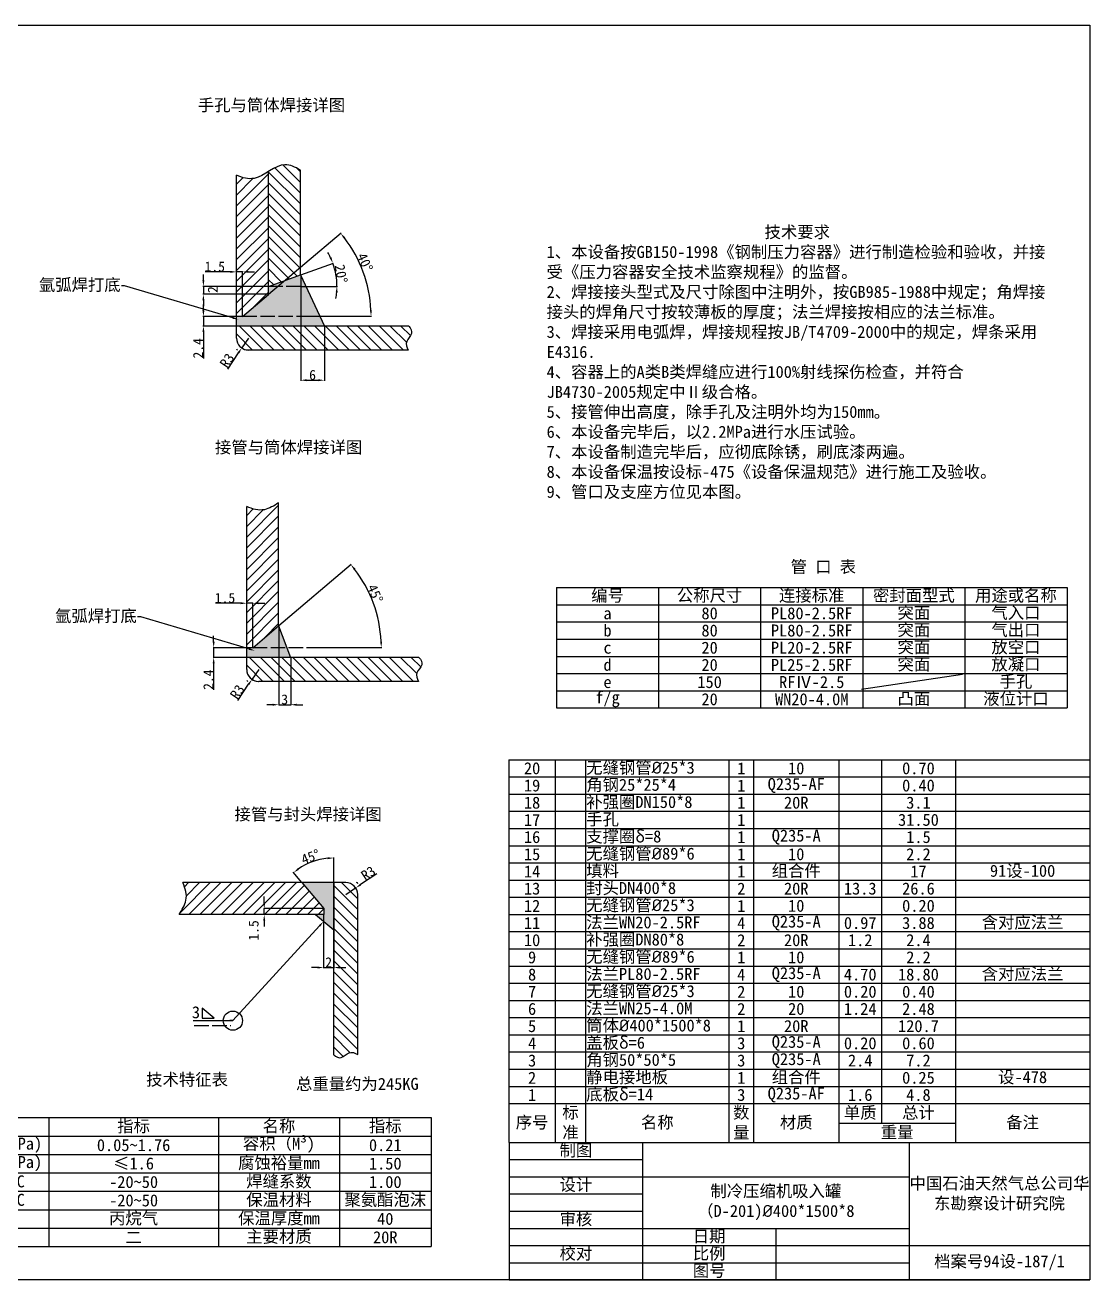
# Model space of a CAD drawing. Header units: millimetres. Extents: x 12390 to 18016, y -2844 to 295.
# Drawn here: x 15353 to 18016, y -2844 to 295 of the extents above; entities that cross this region are included whole.
import ezdxf
from ezdxf import colors
from ezdxf.entities.mleader import LeaderData, LeaderLine
from ezdxf.math import Vec2, Vec3

# ---------------------------------------------------------------- set-up
doc = ezdxf.new("R2010")
doc.units = ezdxf.units.MM
doc.header["$LTSCALE"] = 3
doc.linetypes.add('ACAD_ISO02W100', pattern=[15, 12, -3])
doc.layers.add('图层2', color=1, linetype='ACAD_ISO02W100')
doc.styles.add('明细', font='SimSun.ttf', dxfattribs={"height": 30})
doc.styles.add('标注', font='SimSun.ttf', dxfattribs={"height": 25})
doc.styles.add('表格', font='SimSun.ttf', dxfattribs={"height": 10})
doc.dimstyles.new('ISO-25', dxfattribs={"dimtxt": 25, "dimasz": 15, "dimexe": 1.25, "dimexo": 0.625, "dimtad": 1, "dimtxsty": '标注', "dimcen": 2.5, "dimclrd": 5, "dimclre": 1, "dimadec": 0, "dimazin": 0, "dimtfac": 1, "dimtmove": 0, "dimatfit": 3, "dimfxl": 1, "dimarcsym": 0})
pattern_1 = [(315, (19695.464, 1178.342), (13.47038, 13.47038), [])]

# ---------------------------------------------------------------- blocks, each defined once
blk = doc.blocks.new('*D10')
at = {"layer": 'Defpoints', "color": 5, "lineweight": -2}
for p, q in [((15799.3, -418.4), (15799.3, -403.4)), ((15799.3, -433.4), (15799.3, -457.4)), ((15799.3, -472.4), (15799.3, -539))]:
    blk.add_line(p, q, dxfattribs=at)
at = {"layer": 'Defpoints', "color": 1, "lineweight": -2}
for p, q in [((15881.3, -433.4), (15798.1, -433.4)), ((15881.3, -457.4), (15798.1, -457.4))]:
    blk.add_line(p, q, dxfattribs=at)
at = {"layer": 'Defpoints', "color": 0}
for p in [(15881.9, -433.4), (15799.3, -457.4), (15881.9, -457.4)]:
    blk.add_point(p, dxfattribs=at)
at = {"layer": 'Defpoints', "color": 5}
for points in [[(15796.8, -418.4), (15801.8, -418.4), (15799.3, -433.4)], [(15796.8, -472.4), (15801.8, -472.4), (15799.3, -457.4)]]:
    blk.add_solid(points, dxfattribs=at)
at = {"layer": 'Defpoints', "color": 0, "insert": (15786.2, -513.2), "char_height": 25, "attachment_point": 5, "rotation": 90, "style": '标注'}
blk.add_mtext('2.4', dxfattribs=at)
blk = doc.blocks.new('*D11')
at = {"layer": 'Defpoints', "color": 5, "lineweight": -2}
for p, q in [((15866.9, -321.9), (15803.5, -321.9)), ((15896.9, -321.9), (15881.9, -321.9)), ((15911.9, -321.9), (15926.9, -321.9))]:
    blk.add_line(p, q, dxfattribs=at)
at = {"layer": 'Defpoints', "color": 1, "lineweight": -2}
for p, q in [((15881.9, -432.8), (15881.9, -320.7)), ((15896.9, -432.8), (15896.9, -320.7))]:
    blk.add_line(p, q, dxfattribs=at)
at = {"layer": 'Defpoints', "color": 0}
for p in [(15881.9, -321.9), (15881.9, -433.4), (15896.9, -433.4)]:
    blk.add_point(p, dxfattribs=at)
at = {"layer": 'Defpoints', "color": 5}
for points in [[(15866.9, -319.4), (15866.9, -324.4), (15881.9, -321.9)], [(15911.9, -319.4), (15911.9, -324.4), (15896.9, -321.9)]]:
    blk.add_solid(points, dxfattribs=at)
at = {"layer": 'Defpoints', "color": 0, "insert": (15827.7, -308.8), "char_height": 25, "attachment_point": 5, "style": '标注'}
blk.add_mtext('1.5', dxfattribs=at)
blk = doc.blocks.new('*D12')
at = {"layer": 'Defpoints', "color": 1, "lineweight": -2}
for p, q in [((16042.5, -329.3), (16124.2, -299.9)), ((16042.5, -358.4), (16134.4, -358.4))]:
    blk.add_line(p, q, dxfattribs=at)
at = {"layer": 'Defpoints', "color": 5, "lineweight": -2}
for start, end in [(24.8366, 29.8559), (360, 19.8172), (349.9613, 354.9806)]:
    blk.add_arc((15961.9, -358.4), 171.3, start, end, dxfattribs=at)
at = {"layer": 'Defpoints', "color": 0}
for p in [(16041.9, -329.5), (16132, -338.7), (15961.9, -358.4), (15961.9, -358.4), (16041.9, -358.4)]:
    blk.add_point(p, dxfattribs=at)
at = {"layer": 'Defpoints', "color": 5}
for points in [[(16119.6, -285.5), (16115, -287.4), (16123, -300.3)], [(16130, -373.2), (16135, -373.5), (16133.2, -358.4)]]:
    blk.add_solid(points, dxfattribs=at)
at = {"layer": 'Defpoints', "color": 0, "insert": (16143.5, -326.6), "char_height": 25, "attachment_point": 5, "rotation": 279.9086, "style": '标注'}
blk.add_mtext('20°', dxfattribs=at)
blk = doc.blocks.new('*D13')
at = {"layer": 'Defpoints', "color": 1, "lineweight": -2}
for p, q in [((15962.4, -378), (16143.4, -224.6)), ((16056.3, -432.8), (16219.7, -432.8))]:
    blk.add_line(p, q, dxfattribs=at)
at = {"layer": 'Defpoints', "color": 5, "lineweight": -2}
blk.add_arc((15897.6, -432.8), 320.9, 2.6788, 37.5981, dxfattribs=at)
at = {"layer": 'Defpoints', "color": 0}
for p in [(16209.7, -358.3), (15961.9, -378.4), (15896.9, -432.8), (15896.9, -433.4), (16055.7, -432.8)]:
    blk.add_point(p, dxfattribs=at)
at = {"layer": 'Defpoints', "color": 5}
for points in [[(16149.9, -238.6), (16153.8, -235.5), (16142.4, -225.4)], [(16220.6, -417.8), (16215.6, -417.9), (16218.5, -432.8)]]:
    blk.add_solid(points, dxfattribs=at)
at = {"layer": 'Defpoints', "color": 0, "insert": (16203.2, -298), "char_height": 25, "attachment_point": 5, "rotation": 293.8004, "style": '标注'}
blk.add_mtext('40°', dxfattribs=at)
blk = doc.blocks.new('*D14')
at = {"layer": 'Defpoints', "color": 1, "lineweight": -2}
for p, q in [((16042.5, -329.9), (16042.5, -594.2)), ((16101.9, -458.1), (16101.9, -594.2))]:
    blk.add_line(p, q, dxfattribs=at)
at = {"layer": 'Defpoints', "color": 5, "lineweight": -2}
blk.add_line((16057.5, -593), (16086.9, -593), dxfattribs=at)
at = {"layer": 'Defpoints', "color": 0}
for p in [(16042.5, -329.3), (16101.9, -457.4), (16101.9, -593)]:
    blk.add_point(p, dxfattribs=at)
at = {"layer": 'Defpoints', "color": 5}
for points in [[(16057.5, -590.5), (16057.5, -595.5), (16042.5, -593)], [(16086.9, -590.5), (16086.9, -595.5), (16101.9, -593)]]:
    blk.add_solid(points, dxfattribs=at)
at = {"layer": 'Defpoints', "color": 0, "insert": (16072.2, -579.9), "char_height": 25, "attachment_point": 5, "style": '标注'}
blk.add_mtext('6', dxfattribs=at)
blk = doc.blocks.new('*D3')
at = {"layer": 'Defpoints', "color": 5, "lineweight": -2}
for p, q in [((15911.9, -487.4), (15895.2, -512.4)), ((15860, -565), (15886.8, -524.8))]:
    blk.add_line(p, q, dxfattribs=at)
at = {"layer": 'Defpoints', "color": 1, "lineweight": -2}
blk.add_arc((15911.9, -487.4), 30, 233.8117, 268.8063, dxfattribs=at)
at = {"layer": 'Defpoints', "color": 0}
for p in [(15911.9, -487.4), (15895.2, -512.4)]:
    blk.add_point(p, dxfattribs=at)
at = {"layer": 'Defpoints', "color": 5}
blk.add_solid([(15884.8, -523.4), (15888.9, -526.2), (15895.2, -512.4)], dxfattribs=at)
at = {"layer": 'Defpoints', "color": 0, "insert": (15858.3, -543.8), "char_height": 25, "attachment_point": 5, "rotation": 56.199, "style": '标注'}
blk.add_mtext('R3', dxfattribs=at)
blk = doc.blocks.new('*D15')
at = {"layer": 'Defpoints', "color": 5, "lineweight": -2}
for p, q in [((15799.2, -343.4), (15799.2, -328.4)), ((15799.2, -358.4), (15799.2, -378)), ((15799.2, -393), (15799.2, -408))]:
    blk.add_line(p, q, dxfattribs=at)
at = {"layer": 'Defpoints', "color": 1, "lineweight": -2}
for p, q in [((15961.3, -358.4), (15798, -358.4)), ((15961.7, -378), (15798, -378))]:
    blk.add_line(p, q, dxfattribs=at)
at = {"layer": 'Defpoints', "color": 0}
for p in [(15961.9, -358.4), (15799.2, -378), (15962.4, -378)]:
    blk.add_point(p, dxfattribs=at)
at = {"layer": 'Defpoints', "color": 5}
for points in [[(15796.7, -343.4), (15801.7, -343.4), (15799.2, -358.4)], [(15796.7, -393), (15801.7, -393), (15799.2, -378)]]:
    blk.add_solid(points, dxfattribs=at)
at = {"layer": 'Defpoints', "color": 0, "insert": (15822.7, -366.2), "char_height": 25, "attachment_point": 5, "rotation": 90, "style": '标注'}
blk.add_mtext('2', dxfattribs=at)
blk = doc.blocks.new('*D16')
at = {"layer": 'Defpoints', "color": 5, "lineweight": -2}
for p, q in [((15824.9, -1247.4), (15824.9, -1232.4)), ((15824.9, -1262.4), (15824.9, -1286.4)), ((15824.9, -1301.4), (15824.9, -1367.9))]:
    blk.add_line(p, q, dxfattribs=at)
at = {"layer": 'Defpoints', "color": 1, "lineweight": -2}
for p, q in [((15906.8, -1262.4), (15823.7, -1262.4)), ((15906.8, -1286.4), (15823.7, -1286.4))]:
    blk.add_line(p, q, dxfattribs=at)
at = {"layer": 'Defpoints', "color": 0}
for p in [(15824.9, -1286.4), (15907.5, -1262.4), (15907.5, -1286.4)]:
    blk.add_point(p, dxfattribs=at)
at = {"layer": 'Defpoints', "color": 5}
for points in [[(15822.4, -1247.4), (15827.4, -1247.4), (15824.9, -1262.4)], [(15822.4, -1301.4), (15827.4, -1301.4), (15824.9, -1286.4)]]:
    blk.add_solid(points, dxfattribs=at)
at = {"layer": 'Defpoints', "color": 0, "insert": (15811.8, -1342.2), "char_height": 25, "attachment_point": 5, "rotation": 90, "style": '标注'}
blk.add_mtext('2.4', dxfattribs=at)
blk = doc.blocks.new('*D17')
at = {"layer": 'Defpoints', "color": 5, "lineweight": -2}
for p, q in [((15892.5, -1150.9), (15829.1, -1150.9)), ((15922.5, -1150.9), (15907.5, -1150.9)), ((15937.5, -1150.9), (15952.5, -1150.9))]:
    blk.add_line(p, q, dxfattribs=at)
at = {"layer": 'Defpoints', "color": 1, "lineweight": -2}
for p, q in [((15907.5, -1261.8), (15907.5, -1149.6)), ((15922.5, -1261.8), (15922.5, -1149.6))]:
    blk.add_line(p, q, dxfattribs=at)
at = {"layer": 'Defpoints', "color": 0}
for p in [(15907.5, -1150.9), (15907.5, -1262.4), (15922.5, -1262.4)]:
    blk.add_point(p, dxfattribs=at)
at = {"layer": 'Defpoints', "color": 5}
for points in [[(15892.5, -1148.4), (15892.5, -1153.4), (15907.5, -1150.9)], [(15937.5, -1148.4), (15937.5, -1153.4), (15922.5, -1150.9)]]:
    blk.add_solid(points, dxfattribs=at)
at = {"layer": 'Defpoints', "color": 0, "insert": (15853.3, -1137.8), "char_height": 25, "attachment_point": 5, "style": '标注'}
blk.add_mtext('1.5', dxfattribs=at)
blk = doc.blocks.new('*D18')
at = {"layer": 'Defpoints', "color": 1, "lineweight": -2}
for p, q in [((15987.9, -1206.9), (16168.9, -1053.5)), ((16081.9, -1261.8), (16245.3, -1261.8))]:
    blk.add_line(p, q, dxfattribs=at)
at = {"layer": 'Defpoints', "color": 5, "lineweight": -2}
blk.add_arc((15923.2, -1261.8), 320.9, 2.6788, 37.5981, dxfattribs=at)
at = {"layer": 'Defpoints', "color": 0}
for p in [(16235.3, -1187.3), (15987.5, -1207.3), (15922.5, -1261.8), (15922.5, -1262.4), (16081.3, -1261.8)]:
    blk.add_point(p, dxfattribs=at)
at = {"layer": 'Defpoints', "color": 5}
for points in [[(16175.5, -1067.6), (16179.4, -1064.4), (16168, -1054.3)], [(16246.2, -1246.7), (16241.2, -1246.8), (16244, -1261.8)]]:
    blk.add_solid(points, dxfattribs=at)
at = {"layer": 'Defpoints', "color": 0, "insert": (16228.8, -1127), "char_height": 25, "attachment_point": 5, "rotation": 293.8004, "style": '标注'}
blk.add_mtext('45%%D', dxfattribs=at)
blk = doc.blocks.new('*D4')
at = {"layer": 'Defpoints', "color": 5, "lineweight": -2}
for p, q in [((15937.5, -1316.4), (15920.8, -1341.3)), ((15885.5, -1394), (15912.4, -1353.8))]:
    blk.add_line(p, q, dxfattribs=at)
at = {"layer": 'Defpoints', "color": 1, "lineweight": -2}
blk.add_arc((15937.5, -1316.4), 30, 233.8117, 268.8063, dxfattribs=at)
at = {"layer": 'Defpoints', "color": 0}
for p in [(15937.5, -1316.4), (15920.8, -1341.3)]:
    blk.add_point(p, dxfattribs=at)
at = {"layer": 'Defpoints', "color": 5}
blk.add_solid([(15910.3, -1352.4), (15914.5, -1355.2), (15920.8, -1341.3)], dxfattribs=at)
at = {"layer": 'Defpoints', "color": 0, "insert": (15883.9, -1372.8), "char_height": 25, "attachment_point": 5, "rotation": 56.199, "style": '标注'}
blk.add_mtext('R3', dxfattribs=at)
blk = doc.blocks.new('*D19')
at = {"layer": 'Defpoints', "color": 1, "lineweight": -2}
for p, q in [((15987.5, -1207.9), (15987.5, -1406.2)), ((16017.5, -1287), (16017.5, -1406.2))]:
    blk.add_line(p, q, dxfattribs=at)
at = {"layer": 'Defpoints', "color": 5, "lineweight": -2}
for p, q in [((15972.5, -1404.9), (15957.5, -1404.9)), ((15987.5, -1404.9), (16017.5, -1404.9)), ((16032.5, -1404.9), (16047.5, -1404.9))]:
    blk.add_line(p, q, dxfattribs=at)
at = {"layer": 'Defpoints', "color": 0}
for p in [(15987.5, -1207.3), (16017.5, -1286.4), (16017.5, -1404.9)]:
    blk.add_point(p, dxfattribs=at)
at = {"layer": 'Defpoints', "color": 5}
for points in [[(15972.5, -1402.4), (15972.5, -1407.4), (15987.5, -1404.9)], [(16032.5, -1402.4), (16032.5, -1407.4), (16017.5, -1404.9)]]:
    blk.add_solid(points, dxfattribs=at)
at = {"layer": 'Defpoints', "color": 0, "insert": (16002.5, -1391.8), "char_height": 25, "attachment_point": 5, "style": '标注'}
blk.add_mtext('3', dxfattribs=at)
blk = doc.blocks.new('*D5')
at = {"layer": 'Defpoints', "color": 5, "lineweight": -2}
for p, q in [((16232.7, -1828.1), (16192.5, -1855)), ((16155.1, -1880), (16180, -1863.3))]:
    blk.add_line(p, q, dxfattribs=at)
at = {"layer": 'Defpoints', "color": 1, "lineweight": -2}
blk.add_arc((16155.1, -1880), 30, 1.1937, 36.1883, dxfattribs=at)
at = {"layer": 'Defpoints', "color": 0}
for p in [(16155.1, -1880), (16180, -1863.3)]:
    blk.add_point(p, dxfattribs=at)
at = {"layer": 'Defpoints', "color": 5}
blk.add_solid([(16191.1, -1852.9), (16193.9, -1857), (16180, -1863.3)], dxfattribs=at)
at = {"layer": 'Defpoints', "color": 0, "insert": (16211.5, -1826.4), "char_height": 25, "attachment_point": 5, "rotation": 33.801, "style": '标注'}
blk.add_mtext('R3', dxfattribs=at)
blk = doc.blocks.new('*D20')
at = {"layer": 'Defpoints', "color": 1, "lineweight": -2}
for p, q in [((16125.1, -1849.4), (16125.1, -1787.1)), ((16045.2, -1849.5), (16023.8, -1824.1))]:
    blk.add_line(p, q, dxfattribs=at)
at = {"layer": 'Defpoints', "color": 5, "lineweight": -2}
blk.add_arc((16125.1, -1944.2), 155.9, 95.5162, 124.6471, dxfattribs=at)
at = {"layer": 'Defpoints', "color": 0}
for p in [(16089, -1792.5), (16045.6, -1850), (16125.1, -1850), (16100.5, -1915), (16125.1, -2280.9)]:
    blk.add_point(p, dxfattribs=at)
at = {"layer": 'Defpoints', "color": 5}
for points in [[(16110, -1786.5), (16110.2, -1791.5), (16125.1, -1788.3)], [(16038, -1817.9), (16035, -1814), (16024.6, -1825.1)]]:
    blk.add_solid(points, dxfattribs=at)
at = {"layer": 'Defpoints', "color": 0, "insert": (16067.1, -1785.5), "char_height": 25, "attachment_point": 5, "rotation": 20.0817, "style": '标注'}
blk.add_mtext('45%%D', dxfattribs=at)
blk = doc.blocks.new('*D21')
at = {"layer": 'Defpoints', "color": 1, "lineweight": -2}
for p, q in [((16099.9, -1915), (15950, -1915)), ((16099.9, -1930), (15950, -1930))]:
    blk.add_line(p, q, dxfattribs=at)
at = {"layer": 'Defpoints', "color": 5, "lineweight": -2}
for p, q in [((15951.3, -1900), (15951.3, -1885)), ((15951.3, -1930), (15951.3, -1915)), ((15951.3, -1945), (15951.3, -1960))]:
    blk.add_line(p, q, dxfattribs=at)
at = {"layer": 'Defpoints', "color": 0}
for p in [(15951.3, -1915), (16100.5, -1915), (16100.5, -1930)]:
    blk.add_point(p, dxfattribs=at)
at = {"layer": 'Defpoints', "color": 5}
for points in [[(15948.8, -1900), (15953.8, -1900), (15951.3, -1915)], [(15948.8, -1945), (15953.8, -1945), (15951.3, -1930)]]:
    blk.add_solid(points, dxfattribs=at)
at = {"layer": 'Defpoints', "color": 0, "insert": (15924.9, -1969.6), "char_height": 25, "attachment_point": 5, "rotation": 90, "style": '标注'}
blk.add_mtext('1.5', dxfattribs=at)
blk = doc.blocks.new('*D22')
at = {"layer": 'Defpoints', "color": 1, "lineweight": -2}
for p, q in [((16125.1, -1850.6), (16125.1, -2063.6)), ((16099.9, -1930.6), (16099.9, -2063.6))]:
    blk.add_line(p, q, dxfattribs=at)
at = {"layer": 'Defpoints', "color": 5, "lineweight": -2}
for p, q in [((16084.9, -2062.4), (16069.9, -2062.4)), ((16099.9, -2062.4), (16125.1, -2062.4)), ((16140.1, -2062.4), (16155.1, -2062.4))]:
    blk.add_line(p, q, dxfattribs=at)
at = {"layer": 'Defpoints', "color": 0}
for p in [(16125.1, -1850), (16099.9, -1930), (16125.1, -2062.4)]:
    blk.add_point(p, dxfattribs=at)
at = {"layer": 'Defpoints', "color": 5}
for points in [[(16084.9, -2059.9), (16084.9, -2064.9), (16099.9, -2062.4)], [(16140.1, -2059.9), (16140.1, -2064.9), (16125.1, -2062.4)]]:
    blk.add_solid(points, dxfattribs=at)
at = {"layer": 'Defpoints', "color": 0, "insert": (16112.5, -2049.3), "char_height": 25, "attachment_point": 5, "style": '标注'}
blk.add_mtext('2', dxfattribs=at)
blk = doc.blocks.new('*T6')
at = {"layer": 'Defpoints', "color": 0, "linetype": 'ByBlock', "lineweight": -2}
for p, q in [((0, 0), (1275.3, 0)), ((0, 0), (0, -322.6)), ((318.8, 0), (318.8, -322.6)), ((743.5, 0), (743.5, -322.6)), ((1045.8, 0), (1045.8, -322.6)), ((1275.3, 0), (1275.3, -322.6)), ((0, -46.1), (1275.3, -46.1)), ((0, -92.2), (1275.3, -92.2)), ((0, -138.3), (1275.3, -138.3)), ((0, -184.4), (1275.3, -184.4)), ((0, -230.4), (1275.3, -230.4)), ((0, -276.5), (1275.3, -276.5)), ((0, -322.6), (1275.3, -322.6))]:
    blk.add_line(p, q, dxfattribs=at)
at = {"layer": 'Defpoints', "color": 0, "char_height": 30, "attachment_point": 5, "style": '明细'}
for s, insert, width in [('名称', (159.4, -23), 315.827), ('指标', (531.2, -23), 421.654), ('名称', (894.7, -23), 299.343), ('指标', (1160.6, -23), 226.485), ('设计压力（MPa)', (159.4, -69.1), 315.827), ('0.05~1.76', (531.2, -69.1), 421.654), ('容积（M³)', (894.7, -69.1), 299.343), ('0.21', (1160.6, -69.1), 226.485), ('工作压力（MPa)', (159.4, -115.2), 315.827), ('腐蚀裕量mm', (894.7, -115.2), 299.343), ('≤1.6', (531.2, -115.2), 421.654), ('1.50', (1160.6, -115.2), 226.485), ('设计温度%%DC', (159.4, -161.3), 315.827), ('-20~50', (531.2, -161.3), 421.654), ('焊缝系数', (894.7, -161.3), 299.343), ('1.00', (1160.6, -161.3), 226.485), ('工作温度%%DC', (159.4, -207.4), 315.827), ('保温材料', (894.7, -207.4), 299.343), ('聚氨酯泡沫', (1160.6, -207.4), 226.485), ('-20~50', (531.2, -207.4), 421.654), ('工作介质', (159.4, -253.5), 315.827), ('丙烷气', (531.2, -253.5), 421.654), ('保温厚度mm', (894.7, -253.5), 299.343), ('40', (1160.6, -253.5), 226.485), ('容器类别', (159.4, -299.6), 315.827), ('主要材质', (894.7, -299.6), 299.343), ('二', (531.2, -299.6), 421.654), ('20R', (1160.6, -299.6), 226.485)]:
    blk.add_mtext(s, dxfattribs=dict(at, insert=insert, width=width))
blk = doc.blocks.new('*T7')
at = {"layer": 'Defpoints', "color": 0, "linetype": 'ByBlock', "lineweight": -2}
for p, q in [((0, 0), (1276.8, 0)), ((0, 0), (0, -301)), ((255.4, 0), (255.4, -301)), ((510.7, 0), (510.7, -301)), ((766.1, 0), (766.1, -301)), ((1021.4, 0), (1021.4, -301)), ((1276.8, 0), (1276.8, -301)), ((0, -43), (1276.8, -43)), ((0, -86), (1276.8, -86)), ((0, -129), (1276.8, -129)), ((0, -172), (1276.8, -172)), ((0, -215), (1276.8, -215)), ((0, -258), (1276.8, -258)), ((0, -301), (1276.8, -301))]:
    blk.add_line(p, q, dxfattribs=at)
at = {"layer": 'Defpoints', "color": 0, "char_height": 30, "width": 252.361, "attachment_point": 5, "style": '明细'}
for s, insert in [('编号', (127.7, -21.5)), ('公称尺寸', (383, -21.5)), ('连接标准', (638.4, -21.5)), ('密封面型式', (893.8, -21.5)), ('用途或名称', (1149.1, -21.5)), ('a', (127.7, -64.5)), ('80', (383, -64.5)), ('PL80-2.5RF', (638.4, -64.5)), ('突面', (893.8, -64.5)), ('气入口', (1149.1, -64.5)), ('b', (127.7, -107.5)), ('80', (383, -107.5)), ('PL80-2.5RF', (638.4, -107.5)), ('突面', (893.8, -107.5)), ('气出口', (1149.1, -107.5)), ('c', (127.7, -150.5)), ('20', (383, -150.5)), ('PL20-2.5RF', (638.4, -150.5)), ('突面', (893.8, -150.5)), ('放空口', (1149.1, -150.5)), ('d', (127.7, -193.5)), ('20', (383, -193.5)), ('PL25-2.5RF', (638.4, -193.5)), ('突面', (893.8, -193.5)), ('放凝口', (1149.1, -193.5)), ('手孔', (1149.1, -236.5)), ('e', (127.7, -236.5)), ('150', (383, -236.5)), ('RFⅣ-2.5', (638.4, -236.5)), ('f/g', (127.7, -279.5)), ('20', (383, -279.5)), ('WN20-4.0M', (638.4, -279.5)), ('凸面', (893.8, -279.5)), ('液位计口', (1149.1, -279.5))]:
    blk.add_mtext(s, dxfattribs=dict(at, insert=insert))
blk = doc.blocks.new('*T8')
at = {"layer": 'Defpoints', "color": 0, "linetype": 'ByBlock', "lineweight": -2}
for p, q in [((0, 0), (1453, 0)), ((0, 0), (0, -957.3)), ((116.1, 0), (116.1, -957.3)), ((191.9, 0), (191.9, -957.3)), ((550.4, 0), (550.4, -957.3)), ((611.9, 0), (611.9, -957.3)), ((825.2, 0), (825.2, -957.3)), ((931.9, 0), (931.9, -908.8)), ((1116.5, 0), (1116.5, -957.3)), ((1453, 0), (1453, -957.3)), ((0, -43), (1453, -43)), ((0, -86), (1453, -86)), ((0, -129), (1453, -129)), ((0, -172), (1453, -172)), ((0, -215), (1453, -215)), ((0, -258), (1453, -258)), ((0, -301), (1453, -301)), ((0, -344), (1453, -344)), ((0, -387), (1453, -387)), ((0, -430), (1453, -430)), ((0, -473), (1453, -473)), ((0, -516), (1453, -516)), ((0, -559), (1453, -559)), ((0, -602), (1453, -602)), ((0, -645), (1453, -645)), ((0, -688), (1453, -688)), ((0, -731), (1453, -731)), ((0, -774.2), (1453, -774.2)), ((0, -817.2), (1453, -817.2)), ((0, -860.2), (1453, -860.2)), ((825.2, -908.8), (1116.5, -908.8)), ((0, -957.3), (1453, -957.3))]:
    blk.add_line(p, q, dxfattribs=at)
at = {"layer": 'Defpoints', "color": 0, "char_height": 30, "style": '明细'}
for s, insert, width, attachment_point in [('20', (58, -21.5), 113.082, 5), ('无缝钢管{\\fISOCPEUR|b0|i0|c0|p34;%%C}25*3', (193.4, -21.5), 355.499, 4), ('1', (581.1, -21.5), 58.539, 5), ('10', (718.6, -21.5), 210.335, 5), ('0.70', (1024.2, -21.5), 181.616, 5), ('19', (58, -64.5), 113.082, 5), ('角钢25*25*4', (193.4, -64.5), 355.499, 4), ('1', (581.1, -64.5), 58.539, 5), ('Q235-AF', (718.6, -64.5), 210.335, 5), ('0.40', (1024.2, -64.5), 181.616, 5), ('18', (58, -107.5), 113.082, 5), ('补强圈DN150*8', (193.4, -107.5), 355.499, 4), ('1', (581.1, -107.5), 58.539, 5), ('20R', (718.6, -107.5), 210.335, 5), ('3.1', (1024.2, -107.5), 181.616, 5), ('17', (58, -150.5), 113.082, 5), ('手孔', (193.4, -150.5), 355.499, 4), ('1', (581.1, -150.5), 58.539, 5), ('31.50', (1024.2, -150.5), 181.616, 5), ('16', (58, -193.5), 113.082, 5), ('支撑圈δ=8', (193.4, -193.5), 355.499, 4), ('1', (581.1, -193.5), 58.539, 5), ('Q235-A', (718.6, -193.5), 210.335, 5), ('1.5', (1024.2, -193.5), 181.616, 5), ('无缝钢管{\\fISOCPEUR|b0|i0|c0|p34;%%C}89*6', (193.4, -236.5), 355.499, 4), ('15', (58, -236.5), 113.082, 5), ('1', (581.1, -236.5), 58.539, 5), ('10', (718.6, -236.5), 210.335, 5), ('2.2', (1024.2, -236.5), 181.616, 5), ('14', (58, -279.5), 113.082, 5), ('填料', (193.4, -279.5), 355.499, 4), ('1', (581.1, -279.5), 58.539, 5), ('组合件', (718.6, -279.5), 210.335, 5), ('17', (1024.2, -279.5), 181.616, 5), ('91设-100', (1284.7, -279.5), 333.459, 5), ('13', (58, -322.5), 113.082, 5), ('封头DN400*8', (193.4, -322.5), 355.499, 4), ('2', (581.1, -322.5), 58.539, 5), ('20R', (718.6, -322.5), 210.335, 5), ('13.3', (878.6, -322.5), 103.667, 5), ('26.6', (1024.2, -322.5), 181.616, 5), ('无缝钢管{\\fISOCPEUR|b0|i0|c0|p34;%%C}25*3', (193.4, -365.5), 355.499, 4), ('12', (58, -365.5), 113.082, 5), ('1', (581.1, -365.5), 58.539, 5), ('10', (718.6, -365.5), 210.335, 5), ('0.20', (1024.2, -365.5), 181.616, 5), ('11', (58, -408.5), 113.082, 5), ('法兰WN20-2.5RF', (193.4, -408.5), 355.499, 4), ('4', (581.1, -408.5), 58.539, 5), ('Q235-A', (718.6, -408.5), 210.335, 5), ('0.97', (878.6, -408.5), 103.667, 5), ('3.88', (1024.2, -408.5), 181.616, 5), ('含对应法兰', (1284.7, -408.5), 333.459, 5), ('10', (58, -451.5), 113.082, 5), ('补强圈DN80*8', (193.4, -451.5), 355.499, 4), ('2', (581.1, -451.5), 58.539, 5), ('20R', (718.6, -451.5), 210.335, 5), ('1.2', (878.6, -451.5), 103.667, 5), ('2.4', (1024.2, -451.5), 181.616, 5), ('9', (58, -494.5), 113.082, 5), ('无缝钢管{\\fISOCPEUR|b0|i0|c0|p34;%%C}89*6', (193.4, -494.5), 355.499, 4), ('1', (581.1, -494.5), 58.539, 5), ('10', (718.6, -494.5), 210.335, 5), ('2.2', (1024.2, -494.5), 181.616, 5), ('8', (58, -537.5), 113.082, 5), ('法兰PL80-2.5RF', (193.4, -537.5), 355.499, 4), ('4', (581.1, -537.5), 58.539, 5), ('Q235-A', (718.6, -537.5), 210.335, 5), ('4.70', (878.6, -537.5), 103.667, 5), ('18.80', (1024.2, -537.5), 181.616, 5), ('含对应法兰', (1284.7, -537.5), 333.459, 5), ('无缝钢管{\\fISOCPEUR|b0|i0|c0|p34;%%C}25*3', (193.4, -580.5), 355.499, 4), ('7', (58, -580.5), 113.082, 5), ('2', (581.1, -580.5), 58.539, 5), ('10', (718.6, -580.5), 210.335, 5), ('0.20', (878.6, -580.5), 103.667, 5), ('0.40', (1024.2, -580.5), 181.616, 5), ('6', (58, -623.5), 113.082, 5), ('法兰WN25-4.0M', (193.4, -623.5), 355.499, 4), ('2', (581.1, -623.5), 58.539, 5), ('20', (718.6, -623.5), 210.335, 5), ('1.24', (878.6, -623.5), 103.667, 5), ('2.48', (1024.2, -623.5), 181.616, 5), ('5', (58, -666.5), 113.082, 5), ('筒体{\\fISOCPEUR|b0|i0|c0|p34;%%C}400*1500*8', (193.4, -666.5), 355.499, 4), ('1', (581.1, -666.5), 58.539, 5), ('20R', (718.6, -666.5), 210.335, 5), ('120.7', (1024.2, -666.5), 181.616, 5), ('盖板δ=6', (193.4, -709.5), 355.499, 4), ('Q235-A', (718.6, -709.5), 210.335, 5), ('4', (58, -709.5), 113.082, 5), ('3', (581.1, -709.5), 58.539, 5), ('0.20', (878.6, -709.5), 103.667, 5), ('0.60', (1024.2, -709.5), 181.616, 5), ('3', (58, -752.6), 113.082, 5), ('角钢50*50*5', (193.4, -752.6), 355.499, 4), ('3', (581.1, -752.6), 58.539, 5), ('Q235-A', (718.6, -752.6), 210.335, 5), ('2.4', (878.6, -752.6), 103.667, 5), ('7.2', (1024.2, -752.6), 181.616, 5), ('2', (58, -795.7), 113.082, 5), ('静电接地板', (193.4, -795.7), 355.499, 4), ('1', (581.1, -795.7), 58.539, 5), ('组合件', (718.6, -795.7), 210.335, 5), ('0.25', (1024.2, -795.7), 181.616, 5), ('设-478', (1284.7, -795.7), 333.459, 5), ('1', (58, -838.7), 113.082, 5), ('底板δ=14', (193.4, -838.7), 355.499, 4), ('3', (581.1, -838.7), 58.539, 5), ('Q235-AF', (718.6, -838.7), 210.335, 5), ('1.6', (878.6, -838.7), 103.667, 5), ('4.8', (1024.2, -838.7), 181.616, 5), ('标准', (154, -908.8), 72.772, 5), ('数量', (581.1, -908.8), 58.539, 5), ('单质', (878.6, -884.5), 103.667, 5), ('总计', (1024.2, -884.5), 181.616, 5), ('序号', (58, -908.8), 113.082, 5), ('名称', (371.1, -908.8), 355.499, 5), ('材质', (718.6, -908.8), 210.335, 5), ('备注', (1284.7, -908.8), 333.459, 5), ('重量', (970.9, -933), 288.284, 5)]:
    blk.add_mtext(s, dxfattribs=dict(at, insert=insert, width=width, attachment_point=attachment_point))
blk = doc.blocks.new('*T9')
at = {"layer": 'Defpoints', "color": 0, "linetype": 'ByBlock', "lineweight": -2}
for p, q in [((0, 0), (1452.1, 0)), ((0, 0), (0, -344)), ((333.3, 0), (333.3, -344)), ((1000, 0), (1000, -344)), ((1452.1, 0), (1452.1, -344)), ((0, -43), (333.3, -43)), ((0, -86), (1000, -86)), ((0, -129), (333.3, -129)), ((0, -172), (333.3, -172)), ((0, -215), (1000, -215)), ((666.7, -215), (666.7, -344)), ((0, -258), (1452.1, -258)), ((0, -301), (1000, -301)), ((0, -344), (1452.1, -344))]:
    blk.add_line(p, q, dxfattribs=at)
at = {"layer": 'Defpoints', "color": 0, "char_height": 30, "attachment_point": 5}
for s, insert, width, style in [('制图', (166.7, -21.5), 330.331, '明细'), ('设计', (166.7, -107.5), 330.331, '明细'), ('中国石油天然气总公司华东勘察设计研究院', (1226.1, -129), 449.122, '明细'), ('制冷压缩机吸入罐（D-201){\\fISOCPEUR|b0|i0|c0|p34;%%C}400*1500*8', (666.7, -150.5), 663.662, '表格'), ('审核', (166.7, -193.5), 330.331, '明细'), ('日期', (500, -236.5), 330.331, '明细'), ('校对', (166.7, -279.5), 330.331, '明细'), ('比例', (500, -279.5), 330.331, '明细'), ('档案号94设-187/1', (1226.1, -301), 449.122, '明细'), ('图号', (500, -322.5), 330.331, '明细')]:
    blk.add_mtext(s, dxfattribs=dict(at, insert=insert, width=width, style=style))

msp = doc.modelspace()

# ---------------------------------------------------------------- hatches: boundary and pattern name
at = {"layer": 'Defpoints'}
h = msp.add_hatch(dxfattribs=at)
h.set_pattern_fill('ANSI31', color=256, scale=6, angle=-90, style=0)
h.set_pattern_definition(pattern_1)
edge = h.paths.add_edge_path()
edge.add_line((16041.877, -329.535), (16041.877, -67.529))
edge.add_spline(control_points=[(16041.877, -67.529), (16028.857, -59.723), (16001.937, -46.698), (15975.581, -62.635), (15961.877, -70.989)], knot_values=[12.27145813, 12.27145813, 12.27145813, 12.27145813, 54.3626175, 99.50429604, 99.50429604, 99.50429604, 99.50429604], degree=3, periodic=0)
edge.add_line((15961.877, -70.989), (15961.877, -358.364))
edge.add_line((15961.877, -358.364), (16041.877, -329.535))
h = msp.add_hatch(dxfattribs=at)
h.set_pattern_fill('ANSI31', color=256, scale=6, style=0)
h.set_pattern_definition([(45, (19695.464, 1178.342), (-13.47038, 13.47038), [])])
edge = h.paths.add_edge_path()
edge.add_line((15961.877, -378.364), (15961.877, -70.989))
edge.add_spline(control_points=[(15961.877, -70.989), (15950.06, -78.193), (15923.885, -94.26), (15896.797, -86.85), (15881.877, -79.926)], knot_values=[99.50429604, 99.50429604, 99.50429604, 99.50429604, 138.42936017, 185.37502756, 185.37502756, 185.37502756, 185.37502756], degree=3, periodic=0)
edge.add_line((15881.877, -79.926), (15881.877, -433.443))
edge.add_line((15881.877, -433.443), (15896.877, -433.443))
edge.add_line((15896.877, -433.443), (15961.877, -378.364))
for points in [[(16101.877, -457.443), (16042.465, -329.323), (15961.877, -358.364), (15961.877, -378.364), (15896.877, -433.443), (15881.877, -433.443), (15881.877, -457.443)], [(16008.113, -1261.775), (15987.455, -1207.321), (15923.193, -1261.775)], [(16017.455, -1286.4), (16008.113, -1261.775), (15923.193, -1261.775), (15922.455, -1262.4), (15907.455, -1262.4), (15907.455, -1286.4)], [(16125.104, -1849.993), (16045.621, -1849.993), (16100.479, -1914.993), (16100.479, -1929.993), (16079.395, -1929.993), (16125.104, -1968.164)]]:
    msp.add_hatch(color=256, dxfattribs=at).paths.add_polyline_path(points)
h = msp.add_hatch(dxfattribs=at)
h.set_pattern_fill('ANSI31', color=256, scale=6, angle=-90, style=0)
h.set_pattern_definition(pattern_1)
edge = h.paths.add_edge_path()
edge.add_spline(control_points=[(16311.682, -517.443), (16307.624, -510.1), (16302.626, -495.563), (16324.765, -476.909), (16317.896, -463.814), (16312.831, -457.443)], knot_values=[11.63534676, 11.63534676, 11.63534676, 11.63534676, 34.36724409, 57.55301637, 79.1345418, 79.1345418, 79.1345418, 79.1345418], degree=3, periodic=0)
edge.add_line((16312.831, -457.443), (15881.877, -457.443))
edge.add_line((15881.877, -457.443), (15881.877, -487.443))
edge.add_arc((15911.877, -487.443), 30, 180, 270)
edge.add_line((15911.877, -517.443), (16311.682, -517.443))
h = msp.add_hatch(dxfattribs=at)
h.set_pattern_fill('ANSI31', color=256, scale=6, style=0)
h.set_pattern_definition([(45, (19721.043, 349.385), (-13.47038, 13.47038), [])])
edge = h.paths.add_edge_path()
edge.add_line((15987.455, -1207.321), (15987.455, -899.946))
edge.add_spline(control_points=[(15987.455, -899.946), (15975.639, -907.15), (15949.463, -923.217), (15922.376, -915.807), (15907.455, -908.883)], knot_values=[99.50429604, 99.50429604, 99.50429604, 99.50429604, 138.42936017, 185.37502756, 185.37502756, 185.37502756, 185.37502756], degree=3, periodic=0)
edge.add_line((15907.455, -908.883), (15907.455, -1262.4))
edge.add_line((15907.455, -1262.4), (15922.455, -1262.4))
edge.add_line((15922.455, -1262.4), (15987.455, -1207.321))
h = msp.add_hatch(dxfattribs=at)
h.set_pattern_fill('ANSI31', color=256, scale=6, angle=-90, style=0)
h.set_pattern_definition([(315, (19721.043, 349.385), (13.47038, 13.47038), [])])
edge = h.paths.add_edge_path()
edge.add_spline(control_points=[(16337.261, -1346.4), (16333.202, -1339.057), (16328.204, -1324.52), (16350.343, -1305.866), (16343.475, -1292.771), (16338.41, -1286.4)], knot_values=[11.63534676, 11.63534676, 11.63534676, 11.63534676, 34.36724409, 57.55301637, 79.1345418, 79.1345418, 79.1345418, 79.1345418], degree=3, periodic=0)
edge.add_line((16338.41, -1286.4), (15907.455, -1286.4))
edge.add_line((15907.455, -1286.4), (15907.455, -1316.4))
edge.add_arc((15937.455, -1316.4), 30, 180, 270)
edge.add_line((15937.455, -1346.4), (16337.261, -1346.4))
h = msp.add_hatch(dxfattribs=at)
h.set_pattern_fill('ANSI31', color=256, scale=6, style=0)
h.set_pattern_definition([(45, (12687.653, 1541.196), (-13.470384, 13.470384), [])])
edge = h.paths.add_edge_path()
edge.add_line((16045.621, -1849.993), (15747.587, -1849.993))
edge.add_spline(control_points=[(15747.587, -1849.993), (15754.51, -1864.913), (15761.92, -1892), (15745.853, -1918.176), (15738.65, -1929.993)], knot_values=[99.50429604, 99.50429604, 99.50429604, 99.50429604, 146.44996342, 185.37502756, 185.37502756, 185.37502756, 185.37502756], degree=3, periodic=0)
edge.add_line((15738.65, -1929.993), (16100.479, -1929.993))
edge.add_line((16100.479, -1929.993), (16100.479, -1914.993))
edge.add_line((16100.479, -1914.993), (16045.621, -1849.993))
h = msp.add_hatch(dxfattribs=at)
h.set_pattern_fill('ANSI31', color=256, scale=6, style=0)
h.set_pattern_definition([(315, (14489.319, -5663.58), (-13.47038, -13.47038), [])])
edge = h.paths.add_edge_path()
edge.add_spline(control_points=[(16185.104, -2279.798), (16177.761, -2275.74), (16163.224, -2270.741), (16144.57, -2292.881), (16131.475, -2286.012), (16125.104, -2280.947)], knot_values=[11.63534676, 11.63534676, 11.63534676, 11.63534676, 34.36724409, 57.55301637, 79.1345418, 79.1345418, 79.1345418, 79.1345418], degree=3, periodic=0)
edge.add_line((16125.104, -2280.947), (16125.104, -1849.993))
edge.add_line((16125.104, -1849.993), (16155.104, -1849.993))
edge.add_arc((16155.104, -1879.993), 30, 0, 90, ccw=False)
edge.add_line((16185.104, -1879.993), (16185.104, -2279.798))

# ---------------------------------------------------------------- linework, layer by layer
for p, q in [((15881.877, -487.443), (15881.877, -79.926)), ((15961.877, -378.364), (15961.877, -70.989)), ((16041.877, -329.535), (16041.877, -67.529)), ((15961.877, -358.364), (16041.877, -329.535)), ((16042.465, -329.323), (16101.877, -457.443)), ((15896.877, -433.443), (15961.877, -378.364)), ((15896.877, -433.443), (15881.877, -433.443)), ((16312.831, -457.443), (15881.877, -457.443)), ((16311.682, -517.443), (15911.877, -517.443)), ((15907.455, -1316.4), (15907.455, -908.883)), ((15987.455, -1207.321), (15987.455, -899.946)), ((15922.455, -1262.4), (15987.455, -1207.321)), ((15987.455, -1207.321), (16017.455, -1286.4)), ((15922.455, -1262.4), (15907.455, -1262.4)), ((16338.41, -1286.4), (15907.455, -1286.4)), ((16337.261, -1346.4), (15937.455, -1346.4)), ((17444.863, -1366.233), (17697.97, -1328.58)), ((16155.104, -1849.993), (15747.587, -1849.993)), ((16045.621, -1849.993), (16100.479, -1914.993)), ((16125.104, -2280.947), (16125.104, -1849.993)), ((16185.104, -2279.798), (16185.104, -1879.993)), ((16100.479, -1914.993), (16100.479, -1929.993)), ((16100.479, -1929.993), (15738.65, -1929.993)), ((16079.397, -1929.994), (16125.101, -1968.162)), ((15795.898, -2163.817), (15795.898, -2189.261)), ((15825.866, -2189.261), (15795.898, -2163.817)), ((15773.421, -2195.248), (15873.042, -2195.3)), ((15795.898, -2189.261), (15825.866, -2189.261))]:
    msp.add_line(p, q, dxfattribs=at)
msp.add_lwpolyline([(12390.415, 295.449), (18016.207, 295.449), (18016.207, -2843.903), (12390.415, -2843.903)], close=True, dxfattribs=at)
msp.add_circle((15873.042, -2195.3), 23.999, dxfattribs=at)
for centre, radius, start, end in [((15911.877, -487.443), 30, 180, 270), ((15884.877, -514.443), 3, 180, 270), ((15937.455, -1316.4), 30, 180, 270), ((15910.455, -1343.4), 3, 180, 270), ((16155.104, -1879.993), 30, 0, 90), ((16182.104, -1852.993), 3, 0, 90)]:
    msp.add_arc(centre, radius, start, end, dxfattribs=at)
for points, knots in [([(16041.877, -67.529), (16028.857, -59.723), (15989.924, -40.887), (15938.124, -98.155), (15896.797, -86.85), (15881.877, -79.926)], [12.27145813, 12.27145813, 12.27145813, 12.27145813, 54.3626175, 138.42936017, 185.37502756, 185.37502756, 185.37502756, 185.37502756]), ([(16312.831, -457.443), (16317.896, -463.814), (16324.765, -476.909), (16302.626, -495.563), (16307.624, -510.1), (16311.682, -517.443)], [11.63534676, 11.63534676, 11.63534676, 11.63534676, 33.2168722, 56.40264448, 79.1345418, 79.1345418, 79.1345418, 79.1345418]), ([(15987.455, -899.946), (15975.639, -907.15), (15949.463, -923.217), (15922.376, -915.807), (15907.455, -908.883)], [99.50429604, 99.50429604, 99.50429604, 99.50429604, 138.42936017, 185.37502756, 185.37502756, 185.37502756, 185.37502756]), ([(16338.41, -1286.4), (16343.475, -1292.771), (16350.343, -1305.866), (16328.204, -1324.52), (16333.202, -1339.057), (16337.261, -1346.4)], [11.63534676, 11.63534676, 11.63534676, 11.63534676, 33.2168722, 56.40264448, 79.1345418, 79.1345418, 79.1345418, 79.1345418]), ([(15738.65, -1929.993), (15745.853, -1918.176), (15761.92, -1892), (15754.51, -1864.913), (15747.587, -1849.993)], [99.50429604, 99.50429604, 99.50429604, 99.50429604, 138.42936017, 185.37502756, 185.37502756, 185.37502756, 185.37502756]), ([(16125.104, -2280.947), (16131.475, -2286.012), (16144.57, -2292.881), (16163.224, -2270.741), (16177.761, -2275.74), (16185.104, -2279.798)], [11.63534676, 11.63534676, 11.63534676, 11.63534676, 33.2168722, 56.40264448, 79.1345418, 79.1345418, 79.1345418, 79.1345418])]:
    msp.add_open_spline(points, degree=3, knots=knots, dxfattribs=at)
at = {"layer": '图层2'}
for p, q in [((16042.502, -358.364), (15961.877, -358.364)), ((15896.877, -432.818), (16055.676, -432.818)), ((15922.455, -1261.775), (16081.254, -1261.775)), ((15776.418, -2207.222), (15867.822, -2207.222))]:
    msp.add_line(p, q, dxfattribs=at)

# ---------------------------------------------------------------- block references
for name, p in [('*T7', (16682.163, -1111.872)), ('*T8', (16563.237, -1542.57)), ('*T6', (15093.475, -2437.786)), ('*T9', (16564.091, -2499.903))]:
    msp.add_blockref(name, p)

# ---------------------------------------------------------------- texts
at = {"layer": 'Defpoints', "char_height": 30, "attachment_point": 1}
for s, insert, width, style in [('\\pi68.503;手孔与筒体焊接详图', (15716.817, 110.331), 514.83918, '明细'), ('\\pi545.13;技术要求\\P\\pi0;1、本设备按GB150-1998《钢制压力容器》进行制造检验和验收，并接受《压力容器安全技术监察规程》的监督。\\P2、焊接接头型式及尺寸除图中注明外，按GB985-1988中规定；角焊接接头的焊角尺寸按较薄板的厚度；法兰焊接按相应的法兰标准。\\P3、焊接采用电弧焊，焊接规程按JB/T4709-2000中的规定，焊条采用E4316.\\P4、容器上的A类B类焊缝应进行100%射线探伤检查，并符合\\PJB4730-2005规定中Ⅱ级合格。\\P5、接管伸出高度，除手孔及注明外均为150mm。\\P6、本设备完毕后，以2.2MPa进行水压试验。\\P7、本设备制造完毕后，应彻底除锈，刷底漆两遍。\\P8、本设备保温按设标-475《设备保温规范》进行施工及验收。\\P9、管口及支座方位见本图。', (16657.505, -207.035), 1257.08487, '标注'), ('接管与筒体焊接详图', (15828.13, -745.681), 401.56492, '明细'), ('\\pi92.081;{\\fSimSun|b1|i0|c134|p2;管 口 表}', (17175.705, -1044.699), 349.65559, '明细'), ('接管与封头焊接详图', (15877.025, -1663.82), 422.63528, '明细'), ('3', (15770.424, -2159.327), 2.99686, '标注'), ('\\pi109.45;{\\fSimSun|b1|i0|c134|p2;技术特征表}', (15546.563, -2327.659), 427.24729, '明细'), ('总重量约为245KG', (16030.86, -2338.378), 485.61707, '明细')]:
    msp.add_mtext(s, dxfattribs=dict(at, insert=insert, width=width, style=style))

# ---------------------------------------------------------------- dimensions: what is measured, and where the dimension line sits
at = {"layer": 'Defpoints'}
dim = msp.add_angular_dim_2l(base=(16209.703, -358.32), line1=((15896.877, -433.443), (15961.877, -378.364)), line2=((15896.877, -432.818), (16055.676, -432.818)), dimstyle='ISO-25', dxfattribs=at)
dim.commit()
dim.dimension.update_dxf_attribs({"geometry": '*D13', "text_midpoint": (16191.184, -303.336), "dimtype": 162})
dim = msp.add_angular_dim_2l(base=(16132.019, -338.661), line1=((15961.877, -358.364), (16041.877, -358.364)), line2=((15961.877, -358.364), (16041.877, -329.535)), dimstyle='ISO-25', dxfattribs=at)
dim.commit()
dim.dimension.update_dxf_attribs({"geometry": '*D12', "text_midpoint": (16143.53, -326.632)})
for base, p1, p2, text, picture, middle in [((15881.877, -321.938), (15896.877, -433.443), (15881.877, -433.443), '1.5', '*D11', (15827.71, -308.813)), ((16101.877, -592.996), (16042.465, -329.323), (16101.877, -457.443), '6', '*D14', (16072.171, -579.871)), ((15907.455, -1150.895), (15922.455, -1262.4), (15907.455, -1262.4), '1.5', '*D17', (15853.289, -1137.77)), ((16017.455, -1404.944), (15987.455, -1207.321), (16017.455, -1286.4), '3', '*D19', (16002.455, -1391.819)), ((16125.104, -2062.379), (16099.854, -1929.993), (16125.104, -1849.993), '2', '*D22', (16112.479, -2049.254))]:
    dim = msp.add_linear_dim(base=base, p1=p1, p2=p2, text=text, dimstyle='ISO-25', dxfattribs=at)
    dim.commit()
    dim.dimension.update_dxf_attribs({"geometry": picture, "text_midpoint": middle})
for base, p1, p2, angle, text, picture, middle in [((15799.243, -377.96), (15961.877, -358.364), (15962.354, -377.96), 270, '2', '*D15', (15822.667, -366.161)), ((15951.256, -1914.993), (16100.479, -1929.993), (16100.479, -1914.993), 90, '1.5', '*D21', (15924.855, -1969.555))]:
    dim = msp.add_linear_dim(base=base, p1=p1, p2=p2, angle=angle, text=text, dimstyle='ISO-25', override={"dimtmove": 2}, dxfattribs=at)
    dim.commit()
    dim.dimension.update_dxf_attribs({"geometry": picture, "text_midpoint": middle, "dimtype": 160})
for base, p1, p2, picture, middle in [((15799.323, -457.443), (15881.877, -433.443), (15881.877, -457.443), '*D10', (15786.198, -513.207)), ((15824.902, -1286.4), (15907.455, -1262.4), (15907.455, -1286.4), '*D16', (15811.777, -1342.164))]:
    dim = msp.add_linear_dim(base=base, p1=p1, p2=p2, angle=270, text='2.4', dimstyle='ISO-25', dxfattribs=at)
    dim.commit()
    dim.dimension.update_dxf_attribs({"geometry": picture, "text_midpoint": middle})
for center, mpoint, picture, middle in [((15911.877, -487.443), (15895.187, -512.372), '*D3', (15858.32, -543.849)), ((15937.455, -1316.4), (15920.766, -1341.329), '*D4', (15883.898, -1372.806)), ((16155.104, -1879.993), (16180.033, -1863.303), '*D5', (16211.51, -1826.436))]:
    dim = msp.add_radius_dim(center=center, mpoint=mpoint, text='R3', dimstyle='ISO-25', dxfattribs=at)
    dim.commit()
    dim.dimension.update_dxf_attribs({"geometry": picture, "text_midpoint": middle})
dim = msp.add_angular_dim_2l(base=(16235.281, -1187.277), line1=((15922.455, -1262.4), (15987.455, -1207.321)), line2=((15922.455, -1261.775), (16081.254, -1261.775)), text='45%%D', dimstyle='ISO-25', dxfattribs=at)
dim.commit()
dim.dimension.update_dxf_attribs({"geometry": '*D18', "text_midpoint": (16216.763, -1132.293), "dimtype": 162})
dim = msp.add_angular_dim_2l(base=(16089.015, -1792.544), line1=((16045.621, -1849.993), (16100.479, -1914.993)), line2=((16125.104, -2280.947), (16125.104, -1849.993)), text='45%%D', dimstyle='ISO-25', dxfattribs=at)
dim.commit()
dim.dimension.update_dxf_attribs({"geometry": '*D20', "text_midpoint": (16067.081, -1785.457)})

# ---------------------------------------------------------------- leaders
ml = msp.add_multileader_mtext('Standard', dxfattribs=at)
ml.set_content('氩弧焊打底', color=256, style='标注')
ml.set_leader_properties()
ml.build(insert=Vec2(0, 0))
ml.multileader.update_dxf_attribs({"arrow_head_size": 15})
ctx = ml.context
ctx.base_point, ctx.char_height, ctx.arrow_head_size, ctx.plane_origin = Vec3(15380.479, -356.635), 30, 15, Vec3(15887.017, -441.297)
ctx.text_align_type = 2
notes = []
notes.append((ctx, [(0, (1, 1, 0), (15602.313, -356.635), (-1, 0), 8, [(0, [(15887.017, -441.297)], 0, [])])]))
ctx.mtext.insert, ctx.mtext.alignment, ctx.mtext.flow_direction = Vec3(15592.313, -339.218), 3, 5
ml = msp.add_multileader_mtext('Standard', dxfattribs=at)
ml.set_content('氩弧焊打底', color=256, style='标注')
ml.set_leader_properties()
ml.build(insert=Vec2(0, 0))
ml.multileader.update_dxf_attribs({"arrow_head_size": 15})
ctx = ml.context
ctx.base_point, ctx.char_height, ctx.arrow_head_size, ctx.plane_origin = Vec3(15420.959, -1185.016), 30, 15, Vec3(15927.497, -1269.678)
ctx.text_align_type = 2
notes.append((ctx, [(0, (1, 1, 0), (15642.793, -1185.016), (-1, 0), 8, [(0, [(15927.497, -1269.678)], 0, [])])]))
ctx.mtext.insert, ctx.mtext.alignment, ctx.mtext.flow_direction = Vec3(15632.793, -1167.6), 3, 5
ml = msp.add_multileader_mtext('Standard', dxfattribs=at)
ml.set_content('', color=256, style='标注')
ml.set_leader_properties()
ml.build(insert=Vec2(0, 0))
ml.multileader.update_dxf_attribs({"arrow_head_size": 15})
ctx = ml.context
ctx.base_point, ctx.char_height, ctx.arrow_head_size, ctx.plane_origin = Vec3(15861.042, -2195.3), 30, 15, Vec3(16099.854, -1947.078)
ctx.text_align_type = 2
notes.append((ctx, [(0, (1, 1, 0), (15873.042, -2195.3), (-1, 0), 8, [(0, [(16099.854, -1947.078)], 0, [])])]))
ctx.mtext.insert, ctx.mtext.alignment, ctx.mtext.flow_direction = Vec3(15863.042, -2180.3), 3, 5
for ctx, leaders in notes:
    for number, flags, end, landing, length, lines in leaders:
        leader = LeaderData()
        leader.index, (leader.has_last_leader_line, leader.has_dogleg_vector, leader.attachment_direction) = number, flags
        leader.last_leader_point, leader.dogleg_vector, leader.dogleg_length = Vec3(end), Vec3(landing), length
        for number, points, colour, breaks in lines:
            line = LeaderLine()
            line.index, line.vertices, line.color, line.breaks = number, Vec3.list(points), colors.encode_raw_color(colour), breaks
            leader.lines.append(line)
        ctx.leaders.append(leader)

doc.saveas('drawing.dxf')
